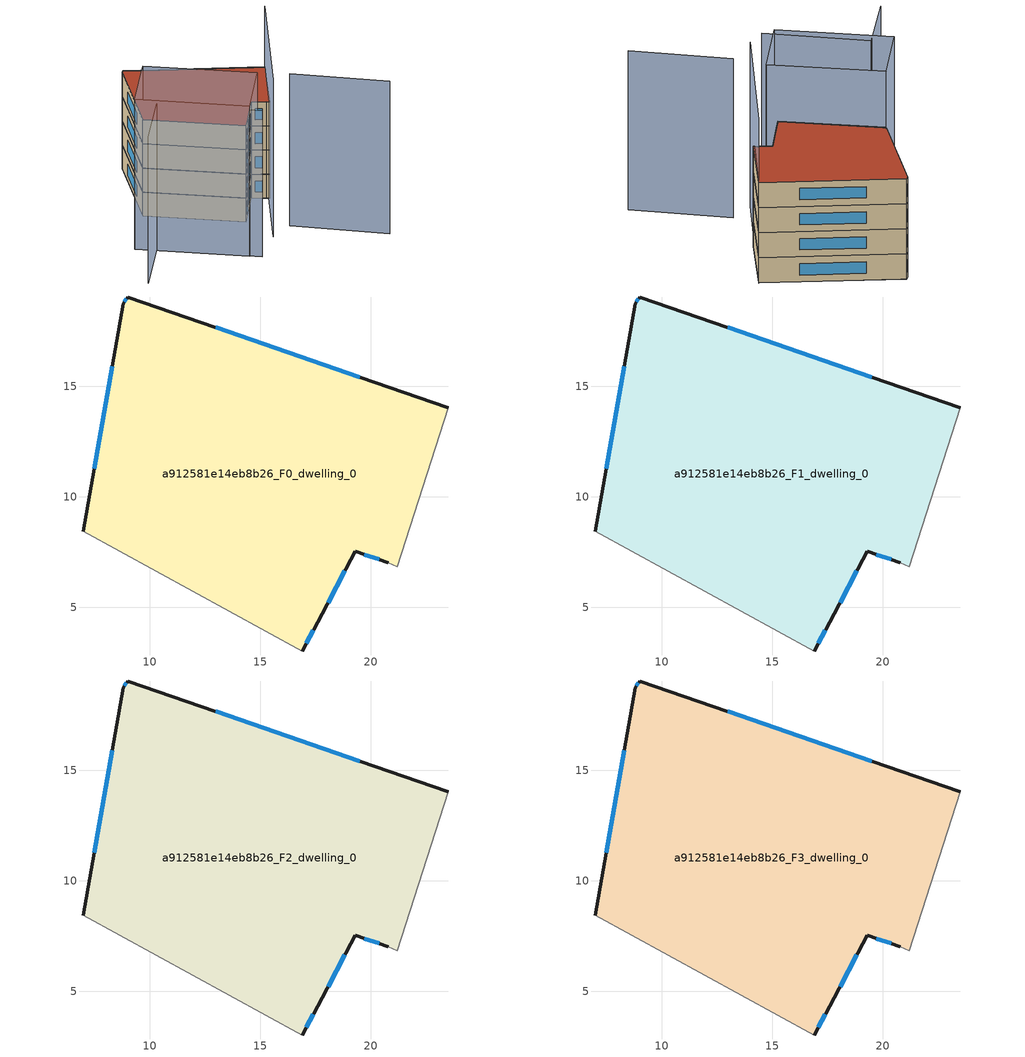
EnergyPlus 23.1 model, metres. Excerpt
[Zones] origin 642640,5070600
a912581e14eb8b26_F0_dwelling_0
 floor ground (EU_floor_Construction): 21.19,6.83 23.5,14.03 8.99,19.04 8.79,18.74 6.98,8.43 16.89,3.03 17.59,4.33 19.29,7.53 20.79,7.03 z0
 wall outside (EU_wall_Construction): 20.79,7.03 19.29,7.53 17.59,4.33 16.89,3.03 / 6.98,8.43 8.79,18.74 8.99,19.04 23.5,14.03 z0:3
 wall adiabatic (EU_wall_Construction): 16.89,3.03 6.98,8.43 / 23.5,14.03 21.19,6.83 20.79,7.03 z0:3
 window (EU_Window_Construction): 20.38,7.17 19.71,7.39 / 18.82,6.65 18.06,5.21 / 17.4,3.97 17.08,3.38 / 7.48,11.27 8.29,15.9 / 8.84,18.82 8.93,18.96 / 12.98,17.66 19.5,15.41 z0.83:2.17
a912581e14eb8b26_F1_dwelling_0
 floor to a912581e14eb8b26_F0_dwelling_0 (EU_floor_Construction): 21.19,6.83 23.5,14.03 8.99,19.04 8.79,18.74 6.98,8.43 16.89,3.03 17.59,4.33 19.29,7.53 20.79,7.03 z3
 wall outside (EU_wall_Construction): 20.79,7.03 19.29,7.53 17.59,4.33 16.89,3.03 / 6.98,8.43 8.79,18.74 8.99,19.04 23.5,14.03 z3:6
 wall adiabatic (EU_wall_Construction): 16.89,3.03 6.98,8.43 / 23.5,14.03 21.19,6.83 20.79,7.03 z3:6
 window (EU_Window_Construction): 20.38,7.17 19.71,7.39 / 18.82,6.65 18.06,5.21 / 17.4,3.97 17.08,3.38 / 7.48,11.27 8.29,15.9 / 8.84,18.82 8.93,18.96 / 12.98,17.66 19.5,15.41 z3.83:5.17
a912581e14eb8b26_F2_dwelling_0
 floor to a912581e14eb8b26_F1_dwelling_0 (EU_floor_Construction): 21.19,6.83 23.5,14.03 8.99,19.04 8.79,18.74 6.98,8.43 16.89,3.03 17.59,4.33 19.29,7.53 20.79,7.03 z6
 wall outside (EU_wall_Construction): 20.79,7.03 19.29,7.53 17.59,4.33 16.89,3.03 / 6.98,8.43 8.79,18.74 8.99,19.04 23.5,14.03 z6:9
 wall adiabatic (EU_wall_Construction): 16.89,3.03 6.98,8.43 / 23.5,14.03 21.19,6.83 20.79,7.03 z6:9
 window (EU_Window_Construction): 20.38,7.17 19.71,7.39 / 18.82,6.65 18.06,5.21 / 17.4,3.97 17.08,3.38 / 7.48,11.27 8.29,15.9 / 8.84,18.82 8.93,18.96 / 12.98,17.66 19.5,15.41 z6.83:8.17
a912581e14eb8b26_F3_dwelling_0
 floor to a912581e14eb8b26_F2_dwelling_0 (EU_floor_Construction): 21.19,6.83 23.5,14.03 8.99,19.04 8.79,18.74 6.98,8.43 16.89,3.03 17.59,4.33 19.29,7.53 20.79,7.03 z9
 wall outside (EU_wall_Construction): 20.79,7.03 19.29,7.53 17.59,4.33 16.89,3.03 / 6.98,8.43 8.79,18.74 8.99,19.04 23.5,14.03 z9:12
 wall adiabatic (EU_wall_Construction): 16.89,3.03 6.98,8.43 / 23.5,14.03 21.19,6.83 20.79,7.03 z9:12
 window (EU_Window_Construction): 20.38,7.17 19.71,7.39 / 18.82,6.65 18.06,5.21 / 17.4,3.97 17.08,3.38 / 7.48,11.27 8.29,15.9 / 8.84,18.82 8.93,18.96 / 12.98,17.66 19.5,15.41 z9.83:11.17
 roof outside (EU_roof_Construction): 23.5,14.03 21.19,6.83 20.79,7.03 19.29,7.53 17.59,4.33 16.89,3.03 6.98,8.43 8.79,18.74 8.99,19.04 z12
shading: 20.89,0.52 30.3,-5.08 z0:19; 2.13,-5.12 5.68,1.13 / 5.68,1.13 15.64,-4.53 z0:18.2; 6.98,8.43 17.94,2.45 / 17.94,2.45 14.49,-3.88 / 14.49,-3.88 3.53,2.1 / 3.53,2.1 6.98,8.43 z0:18.7; 18.35,-0.99 23.5,14.03 z0:19.6
[Building]
EU S2 Campaign: North Axis=0; Terrain=City; Solar Distribution=FullExterior
[Site:Location]
Lyon-Bron: Latitude=45.75; Longitude=5; Time Zone=1; Elevation=198
[SizingPeriod:WeatherFileDays]
AnnualSizingPeriod: Begin Month=1; Begin Day of Month=1; End Month=12; End Day of Month=31; Day of Week for Start Day=Monday; Use Weather File Daylight Saving Period=No; Use Weather File Rain and Snow Indicators=No
[MATERIAL]
EU_InternalMass_Material: Roughness=MediumRough; Thickness=0.1; Conductivity=1; Density=1800; Specific Heat=900; Thermal Absorptance=0.9; Solar Absorptance=0.7; Visible Absorptance=0.7
[MATERIAL:NOMASS] Roughness=MediumRough; Thermal Absorptance=0.9; Solar Absorptance=0.7; Visible Absorptance=0.7
Name | Thermal Resistance
EU_wall_NoMass | 0.87146
EU_roof_NoMass | 0.842276
EU_floor_NoMass | 0.496999
[WINDOWMATERIAL:SIMPLEGLAZINGSYSTEM]
EU_Window_SimpleGlazing: UFactor=2.2525; Solar Heat Gain Coefficient=0.76; Visible Transmittance=0.76
[CONSTRUCTION]
EU_wall_Construction: EU_wall_NoMass
EU_roof_Construction: EU_roof_NoMass
EU_floor_Construction: EU_floor_NoMass
EU_InternalMass_Construction: EU_InternalMass_Material
EU_Window_Construction: EU_Window_SimpleGlazing
[ZONE] Type=1; Multiplier=1; Ceiling Height=autocalculate; Floor Area=autocalculate; Part of Total Floor Area=Yes
Name | Volume
a912581e14eb8b26_F0_dwelling_0 | 483.219
a912581e14eb8b26_F1_dwelling_0; a912581e14eb8b26_F2_dwelling_0 | 483.218
a912581e14eb8b26_F3_dwelling_0 | 966.435
[INTERNALMASS] Construction=EU_InternalMass_Construction; Surface Area=161.073
Name | Zone or ZoneList
a912581e14eb8b26_F0_dwelling_0_EU_InternalMass | a912581e14eb8b26_F0_dwelling_0
a912581e14eb8b26_F1_dwelling_0_EU_InternalMass | a912581e14eb8b26_F1_dwelling_0
a912581e14eb8b26_F2_dwelling_0_EU_InternalMass | a912581e14eb8b26_F2_dwelling_0
a912581e14eb8b26_F3_dwelling_0_EU_InternalMass | a912581e14eb8b26_F3_dwelling_0
[OTHEREQUIPMENT] Fuel Type=Electricity; Design Level Calculation Method=Watts/Area; Power per Zone Floor Area=1; Fraction Latent=0; Fraction Radiant=0; Fraction Lost=0; Carbon Dioxide Generation Rate=0; EndUse Subcategory=EU_Step8_InternalGains
Name | Zone or ZoneList or Space or SpaceList | Schedule
EU_Step8_InternalGain_a912581e14eb8b26_F0_dwelling_0_f000 | a912581e14eb8b26_F0_dwelling_0 | EU_Step8_GainSchedule_a912581e14eb8b26_F0_dwelling_0_f000
EU_Step8_InternalGain_a912581e14eb8b26_F1_dwelling_0_f000 | a912581e14eb8b26_F1_dwelling_0 | EU_Step8_GainSchedule_a912581e14eb8b26_F1_dwelling_0_f000
EU_Step8_InternalGain_a912581e14eb8b26_F2_dwelling_0_f000 | a912581e14eb8b26_F2_dwelling_0 | EU_Step8_GainSchedule_a912581e14eb8b26_F2_dwelling_0_f000
EU_Step8_InternalGain_a912581e14eb8b26_F3_dwelling_0_f000 | a912581e14eb8b26_F3_dwelling_0 | EU_Step8_GainSchedule_a912581e14eb8b26_F3_dwelling_0_f000
[ZONEVENTILATION:DESIGNFLOWRATE] Schedule=EU_AlwaysOn; Design Flow Rate Calculation Method=AirChanges/Hour; Air Changes per Hour=0.425; Ventilation Type=Natural; Fan Pressure Rise=0; Fan Total Efficiency=1; Constant Term Coefficient=1; Temperature Term Coefficient=0; Velocity Term Coefficient=0; Velocity Squared Term Coefficient=0; Minimum Indoor Temperature=-100; Maximum Indoor Temperature=100; Delta Temperature=-100; Minimum Outdoor Temperature=-100; Maximum Outdoor Temperature=100; Maximum Wind Speed=40
Name | Zone or ZoneList or Space or SpaceList
EU_ConstantAir_a912581e14eb8b26_F0_dwelling_0 | a912581e14eb8b26_F0_dwelling_0
EU_ConstantAir_a912581e14eb8b26_F1_dwelling_0 | a912581e14eb8b26_F1_dwelling_0
EU_ConstantAir_a912581e14eb8b26_F2_dwelling_0 | a912581e14eb8b26_F2_dwelling_0
EU_ConstantAir_a912581e14eb8b26_F3_dwelling_0 | a912581e14eb8b26_F3_dwelling_0
[HVACTEMPLATE:THERMOSTAT] Constant Heating Setpoint=20; Constant Cooling Setpoint=50
EU_HeatOnly_a912581e14eb8b26_F0_dwelling_0; EU_HeatOnly_a912581e14eb8b26_F1_dwelling_0; EU_HeatOnly_a912581e14eb8b26_F2_dwelling_0; EU_HeatOnly_a912581e14eb8b26_F3_dwelling_0
[HVACTEMPLATE:ZONE:IDEALLOADSAIRSYSTEM] System Availability Schedule=EU_AlwaysOn; Maximum Heating Supply Air Temperature=50; Minimum Cooling Supply Air Temperature=13; Maximum Heating Supply Air Humidity Ratio=0.0156; Minimum Cooling Supply Air Humidity Ratio=0.0077; Heating Limit=NoLimit; Cooling Limit=NoLimit; Heating Availability Schedule=EU_AlwaysOn; Cooling Availability Schedule=EU_CoolingOff; Dehumidification Control Type=ConstantSensibleHeatRatio; Cooling Sensible Heat Ratio=0.7; Dehumidification Setpoint=60; Humidification Control Type=None; Humidification Setpoint=30; Outdoor Air Method=None; Outdoor Air Flow Rate per Person=0.00944; Outdoor Air Flow Rate per Zone Floor Area=0; Outdoor Air Flow Rate per Zone=0; Demand Controlled Ventilation Type=None; Outdoor Air Economizer Type=NoEconomizer; Heat Recovery Type=None; Sensible Heat Recovery Effectiveness=0.7; Latent Heat Recovery Effectiveness=0.65
Name | Template Thermostat
a912581e14eb8b26_F0_dwelling_0 | EU_HeatOnly_a912581e14eb8b26_F0_dwelling_0
a912581e14eb8b26_F1_dwelling_0 | EU_HeatOnly_a912581e14eb8b26_F1_dwelling_0
a912581e14eb8b26_F2_dwelling_0 | EU_HeatOnly_a912581e14eb8b26_F2_dwelling_0
a912581e14eb8b26_F3_dwelling_0 | EU_HeatOnly_a912581e14eb8b26_F3_dwelling_0
[SIZING:ZONE] Zone Cooling Design Supply Air Temperature Input Method=SupplyAirTemperature; Zone Cooling Design Supply Air Temperature=13; Zone Heating Design Supply Air Temperature Input Method=SupplyAirTemperature; Zone Heating Design Supply Air Temperature=50; Zone Cooling Design Supply Air Humidity Ratio=0.008; Zone Heating Design Supply Air Humidity Ratio=0.008; Cooling Design Air Flow Method=DesignDay; Cooling Design Air Flow Rate=0; Cooling Minimum Air Flow per Zone Floor Area=0.000762; Cooling Minimum Air Flow=0; Cooling Minimum Air Flow Fraction=0.2; Heating Design Air Flow Method=DesignDay; Heating Design Air Flow Rate=0; Heating Maximum Air Flow per Zone Floor Area=0.002032; Heating Maximum Air Flow=0.141576; Heating Maximum Air Flow Fraction=0.3; Account for Dedicated Outdoor Air System=No; Dedicated Outdoor Air System Control Strategy=NeutralSupplyAir; Dedicated Outdoor Air Low Setpoint Temperature for Design=autosize; Dedicated Outdoor Air High Setpoint Temperature for Design=autosize; Zone Load Sizing Method=Sensible Load Only No Latent Load; Zone Latent Cooling Design Supply Air Humidity Ratio Input Method=HumidityRatioDifference; Zone Cooling Design Supply Air Humidity Ratio Difference=0.005; Zone Latent Heating Design Supply Air Humidity Ratio Input Method=HumidityRatioDifference; Zone Humidification Design Supply Air Humidity Ratio Difference=0.005
a912581e14eb8b26_F0_dwelling_0; a912581e14eb8b26_F1_dwelling_0; a912581e14eb8b26_F2_dwelling_0; a912581e14eb8b26_F3_dwelling_0
[SCHEDULE:CONSTANT]
Name | Hourly Value
EU_AlwaysOn | 1
EU_CoolingOff | 0
[SCHEDULE:FILE] Column Number=1; Rows to Skip at Top=0; Number of Hours of Data=8760; Column Separator=Comma; Interpolate to Timestep=No; Minutes per Item=60; Adjust Schedule for Daylight Savings=Yes
Name | File
EU_Step8_GainSchedule_a912581e14eb8b26_F0_dwelling_0_f000 | ../../schedules/a912581e14eb8b26/a912581e14eb8b26_F0_dwelling_0_f000_gain.csv
EU_Step8_GainSchedule_a912581e14eb8b26_F1_dwelling_0_f000 | ../../schedules/a912581e14eb8b26/a912581e14eb8b26_F1_dwelling_0_f000_gain.csv
EU_Step8_GainSchedule_a912581e14eb8b26_F2_dwelling_0_f000 | ../../schedules/a912581e14eb8b26/a912581e14eb8b26_F2_dwelling_0_f000_gain.csv
EU_Step8_GainSchedule_a912581e14eb8b26_F3_dwelling_0_f000 | ../../schedules/a912581e14eb8b26/a912581e14eb8b26_F3_dwelling_0_f000_gain.csv
